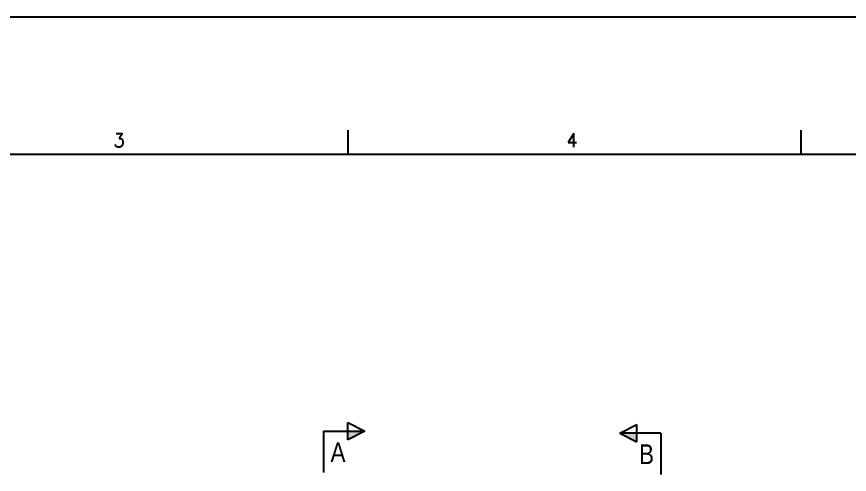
# Model space of a CAD drawing. Header units: millimetres. Extents: x -256 to 585, y -266 to 328.
# Drawn here: x -76.4 to 44.9, y 261.1 to 327.8 of the extents above; entities that cross this region are included whole.
import ezdxf

# ---------------------------------------------------------------- set-up
doc = ezdxf.new("R2010")
doc.units = ezdxf.units.MM
doc.styles.add('Arial Narrow', font='ARIALN.TTF', dxfattribs={"height": 0.2})

# ---------------------------------------------------------------- blocks, each defined once
blk = doc.blocks.new('Unknown-252070812-55923')
at = {"color": 7, "linetype": 'Continuous'}
for p, q in [((-256.15, 327.75), (584.85, 327.75)), ((-61.87, 310.76), (-60.98, 310.76)), ((-60.98, 310.76), (-61.47, 310)), ((-28.12, 307.74), (-28.12, 311.24)), ((4.77, 310.76), (3.96, 309.42)), ((4.77, 308.75), (4.77, 310.76)), ((37.87, 307.74), (37.87, 311.24)), ((-61.47, 310), (-61.22, 310)), ((-61.22, 310), (-61.06, 309.9)), ((-61.06, 309.9), (-60.98, 309.81)), ((-60.98, 309.81), (-60.9, 309.52)), ((-60.9, 309.33), (-60.98, 309.04)), ((-60.9, 309.52), (-60.9, 309.33)), ((3.96, 309.42), (5.18, 309.42)), ((-61.96, 308.94), (-62.04, 309.14)), ((-61.87, 308.85), (-61.96, 308.94)), ((-61.63, 308.75), (-61.87, 308.85)), ((-61.39, 308.75), (-61.63, 308.75)), ((-61.14, 308.85), (-61.39, 308.75)), ((-60.98, 309.04), (-61.14, 308.85)), ((-226.11, 307.74), (564.83, 307.74))]:
    blk.add_line(p, q, dxfattribs=at)
blk = doc.blocks.new('SectionMark-252070812-4671 - 3710')
at = {"color": 6, "linetype": 'Continuous'}
for p, q in [((11.46, 267.1), (13.96, 268.35)), ((17.46, 267.1), (11.46, 267.1)), ((17.46, 267.1), (17.46, 261.1))]:
    blk.add_line(p, q, dxfattribs=at)
at = {"color": 0, "linetype": 'Continuous'}
blk.add_wipeout([(16.46, 262.6), (16.46, 265.6), (14.27, 265.6), (14.27, 262.6)], dxfattribs=at)
at = {"linetype": 'Continuous'}
blk.add_hatch(color=6, dxfattribs=at).paths.add_polyline_path([(13.96, 267.1), (13.96, 265.85), (11.46, 267.1)])
at = {"color": 6, "linetype": 'Continuous'}
for p, q in [((13.96, 265.85), (13.96, 268.35)), ((11.46, 267.1), (13.96, 265.85))]:
    blk.add_line(p, q, dxfattribs=at)
at = {"color": 6, "linetype": 'Continuous', "style": 'Arial Narrow'}
blk.add_text('B', height=2.86, dxfattribs=at).set_placement((14.27, 262.6))
blk = doc.blocks.new('SectionMark-252070812-4683 - 3710')
at = {"color": 6, "linetype": 'Continuous'}
for p, q in [((-28.17, 268.64), (-25.67, 267.39)), ((-31.67, 267.39), (-31.67, 261.39)), ((-31.67, 267.39), (-25.67, 267.39))]:
    blk.add_line(p, q, dxfattribs=at)
at = {"color": 0, "linetype": 'Continuous'}
blk.add_wipeout([(-28.48, 262.89), (-28.48, 265.89), (-30.67, 265.89), (-30.67, 262.89)], dxfattribs=at)
at = {"linetype": 'Continuous'}
blk.add_hatch(color=6, dxfattribs=at).paths.add_polyline_path([(-28.17, 266.14), (-28.17, 267.39), (-25.67, 267.39)])
at = {"color": 6, "linetype": 'Continuous'}
for p, q in [((-28.17, 266.14), (-28.17, 268.64)), ((-25.67, 267.39), (-28.17, 266.14))]:
    blk.add_line(p, q, dxfattribs=at)
at = {"color": 6, "linetype": 'Continuous', "style": 'Arial Narrow'}
blk.add_text('A', height=2.86, dxfattribs=at).set_placement((-30.67, 262.89))

msp = doc.modelspace()

# ---------------------------------------------------------------- block references
msp.add_blockref('Unknown-252070812-55923', (0, 0))

# ---------------------------------------------------------------- next in the draw order: block references
for name in ['SectionMark-252070812-4683 - 3710', 'SectionMark-252070812-4671 - 3710']:
    msp.add_blockref(name, (0, 0))

doc.saveas('drawing.dxf')
